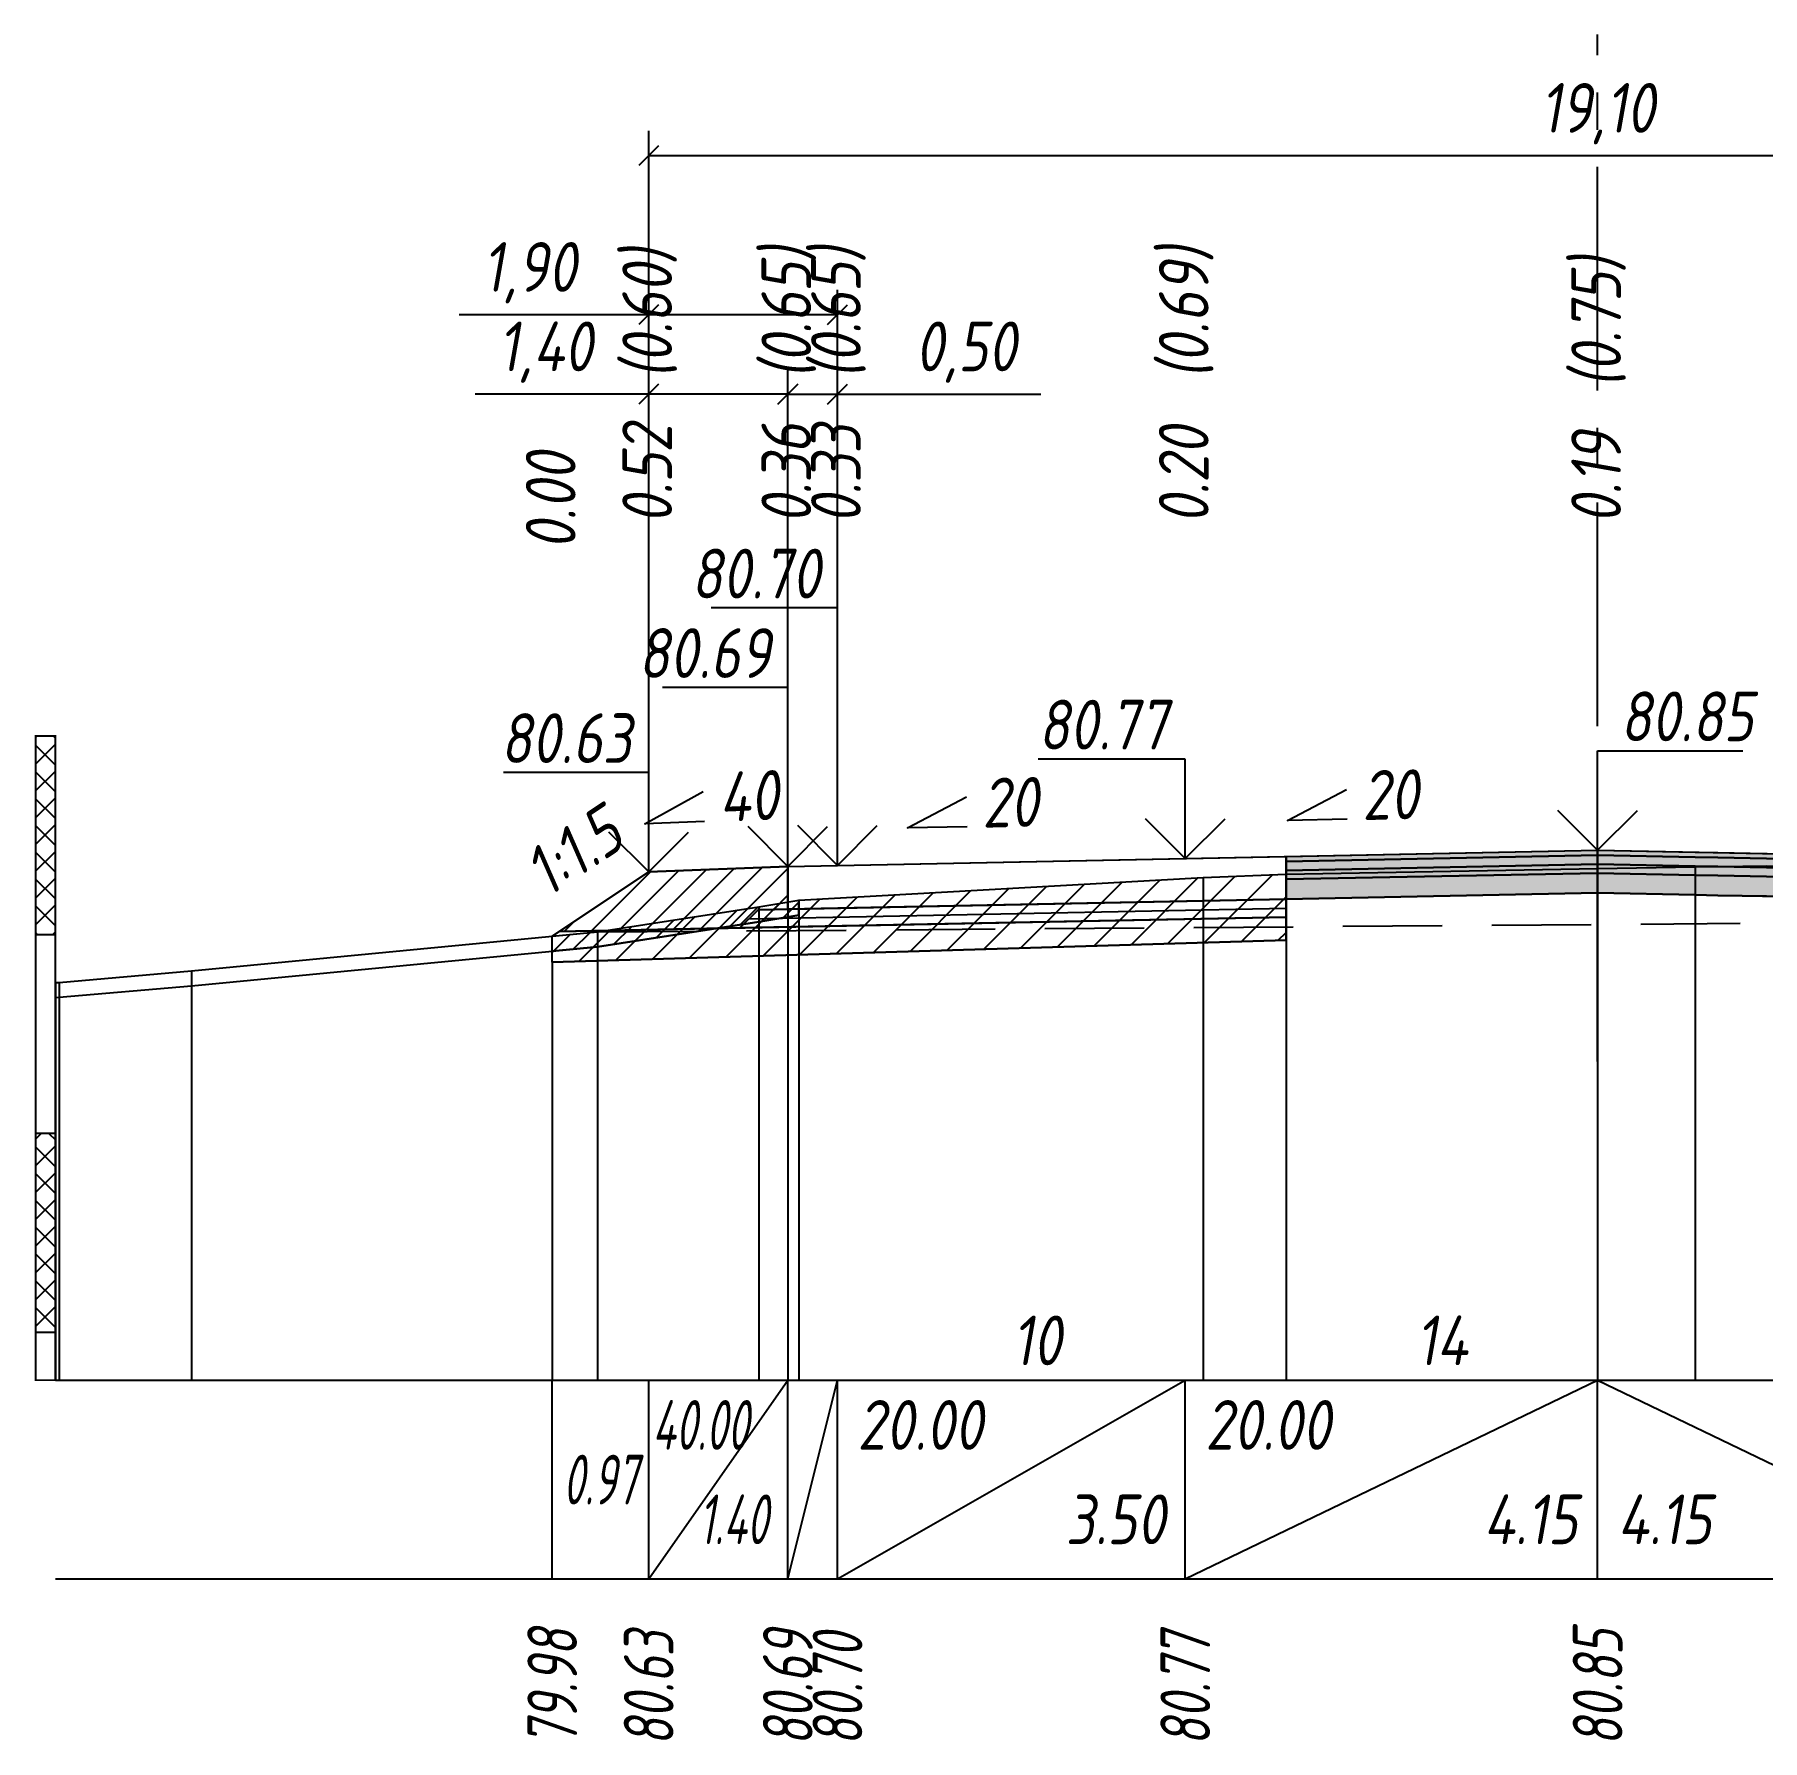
# Model space of a CAD drawing. Extents: x -717 to 1451, y -133302 to 233.
# Drawn here: x 78.9 to 165.9, y -23003.1 to -22917.3 of the extents above; entities that cross this region are included whole.
import ezdxf
from ezdxf.enums import TextEntityAlignment as Align

# ---------------------------------------------------------------- set-up
doc = ezdxf.new("R2010")
doc.units = 0
doc.linetypes.add('осевая2', pattern=[1.125, 0.75, -0.125, 0.125, -0.125])
doc.linetypes.add('штриховая', pattern=[0.75, 0.5, -0.25])
for name, color, linetype in [('Интерполированный поперечник', 2, 'Continuous'), ('Код_514', 1, 'Continuous'), ('Контур_0', 7, 'Continuous'), ('Контур_2521', 7, 'Continuous'), ('Контур_2564', 7, 'Continuous'), ('Контур_2660', 7, 'Continuous'), ('Контур_2665', 7, 'Continuous'), ('Контур_400', 7, 'Continuous'), ('Контур_508', 7, 'Continuous'), ('Контур_512', 7, 'Continuous'), ('Контур_513', 7, 'Continuous'), ('Контур_818', 7, 'Continuous'), ('Красный поперечник', 1, 'Continuous'), ('Линейка абсолютных высот', 7, 'Continuous'), ('Объём_2501', 7, 'Continuous'), ('Объём_2564', 7, 'Continuous'), ('Объём_2650', 7, 'Continuous'), ('Объём_2660', 7, 'Continuous'), ('Объём_2661', 7, 'Continuous'), ('Объём_2665', 7, 'Continuous'), ('Объём_2666', 7, 'Continuous'), ('Объём_2667', 7, 'Continuous'), ('Объём_2668', 7, 'Continuous'), ('Объём_2669', 7, 'Continuous'), ('Объём_2675', 7, 'Continuous'), ('Объём_2753', 7, 'Continuous'), ('Ось', 1, 'осевая2'), ('Откосы', 7, 'Continuous'), ('Отметки покрытия', 7, 'Continuous'), ('Рабочие отметки', 7, 'Continuous'), ('Рабочие отметки доп.', 7, 'Continuous'), ('Слои выравнивания', 7, 'Continuous'), ('Таблица', 7, 'Continuous'), ('Уклоны проезжей части', 7, 'Continuous'), ('Черный поперечник', 3, 'Continuous')]:
    doc.layers.add(name, color=color, linetype=linetype)
for name, color, linetype, true_color in [('Контур_2540', 2, 'Continuous', 0xffff00), ('Контур_2560', 2, 'Continuous', 0xffff00), ('Контур_2561', 7, 'Continuous', 0xff8040), ('Контур_2562', 3, 'Continuous', 0x00ff00), ('Контур_2563', 7, 'Continuous', 0xff8000), ('Контур_2570', 7, 'Continuous', 0x80ff00), ('Контур_2725', 7, 'Continuous', 0x323232), ('Контур_2736', 4, 'Continuous', 0x00ffff), ('Контур_2737', 4, 'Continuous', 0x00ffff), ('Контур_2738', 4, 'Continuous', 0x00ffff), ('Контур_2739', 4, 'Continuous', 0x00ffff), ('Контур_2741', 4, 'Continuous', 0x00ffff), ('Контур_2742', 4, 'Continuous', 0x00ffff), ('Контур_2743', 4, 'Continuous', 0x00ffff), ('Контур_2744', 7, 'Continuous', 0xa4ffff), ('Контур_2745', 7, 'Continuous', 0xa4ffff), ('Контур_2747', 4, 'Continuous', 0x00ffff), ('Контур_2748', 4, 'Continuous', 0x00ffff), ('Контур_2749', 4, 'Continuous', 0x00ffff), ('Контур_2750', 4, 'Continuous', 0x00ffff), ('Контур_2751', 4, 'Continuous', 0x00ffff), ('Контур_2752', 4, 'Continuous', 0x00ffff), ('Контур_2760', 7, 'Continuous', 0x323232), ('Контур_2761', 7, 'Continuous', 0x323232), ('Контур_2762', 7, 'Continuous', 0x323232), ('Контур_2763', 7, 'Continuous', 0x323232), ('Контур_402', 7, 'Continuous', 0xff6464), ('Контур_703', 4, 'Continuous', 0x00ffff), ('Контур_705', 4, 'Continuous', 0x00ffff), ('Контур_707', 4, 'Continuous', 0x00ffff), ('Контур_720', 131, 'Continuous', 0xaaffff), ('Объём_2500', 7, 'Continuous', 0xc0c0c0), ('Объём_2520', 7, 'Continuous', 0x80ffff), ('Объём_2540', 2, 'Continuous', 0xffff00), ('Объём_2560', 2, 'Continuous', 0xffff00), ('Объём_2561', 7, 'Continuous', 0xff8040), ('Объём_2562', 3, 'Continuous', 0x00ff00), ('Объём_2563', 7, 'Continuous', 0xff8000), ('Объём_2570', 7, 'Continuous', 0x80ff00), ('Объём_2600', 7, 'Continuous', 0x808000), ('Объём_2746', 2, 'Continuous', 0xffff00)]:
    doc.layers.add(name, color=color, linetype=linetype, true_color=true_color)
doc.styles.get("Standard").update_dxf_attribs({"font": 'txt', "height": 2.5})
doc.styles.add('М', font='romand.shx', dxfattribs={"width": 0.8, "oblique": 10, "height": 2.5})
doc.dimstyles.new('ISO-25', dxfattribs={"dimtxt": 2.5, "dimasz": 2.5, "dimexe": 1.25, "dimexo": 0.625, "dimtad": 1, "dimtxsty": 'Standard', "dimcen": 2.5, "dimadec": 0, "dimazin": 0, "dimtfac": 1, "dimtmove": 0, "dimatfit": 3, "dimfxl": 1, "dimarcsym": 0})
pattern_1 = [(45.0000013, (0, 0), (-0.67351924, 0.67351921), []), (135.0000003, (0, 0), (-0.67351922, -0.67351923), [])]

# ---------------------------------------------------------------- blocks, each defined once
blk = doc.blocks.new('_Oblique')
at = {"color": 0, "linetype": 'ByBlock', "lineweight": -2}
blk.add_line((-0.5, -0.5), (0.5, 0.5), dxfattribs=at)
blk = doc.blocks.new('*D554')
at = {"color": 0, "lineweight": -2, "transparency": 16777216}
for p, q in [((109.854, -22958.873), (109.854, -22934.153)), ((116.854, -22958.593), (116.854, -22934.153)), ((109.854, -22935.403), (101.116, -22935.403)), ((116.854, -22935.403), (109.854, -22935.403))]:
    blk.add_line(p, q, dxfattribs=at)
at = {"layer": 'Defpoints', "color": 0, "transparency": 16777216}
for p in [(116.854, -22935.403), (109.854, -22959.498), (116.854, -22959.218)]:
    blk.add_point(p, dxfattribs=at)
at = {"color": 0, "lineweight": -2, "transparency": 16777216, "rotation": 180}
blk.add_blockref('_Oblique', (109.854, -22935.403), dxfattribs=at)
at = {"color": 0, "lineweight": -2, "transparency": 16777216}
blk.add_blockref('_Oblique', (116.854, -22935.403), dxfattribs=at)
at = {"color": 0, "transparency": 16777216, "insert": (104.656, -22933.29), "char_height": 2.5, "width": 8.75, "attachment_point": 5, "style": 'М'}
blk.add_mtext('1,40', dxfattribs=at)
blk = doc.blocks.new('*D556')
at = {"color": 0, "lineweight": -2, "transparency": 16777216}
for p, q in [((116.854, -22958.593), (116.854, -22934.153)), ((119.354, -22958.543), (119.354, -22934.153)), ((116.854, -22935.403), (119.354, -22935.403)), ((119.354, -22935.403), (129.577, -22935.403))]:
    blk.add_line(p, q, dxfattribs=at)
at = {"layer": 'Defpoints', "color": 0, "transparency": 16777216}
for p in [(119.354, -22935.403), (116.854, -22959.218), (119.354, -22959.168)]:
    blk.add_point(p, dxfattribs=at)
at = {"color": 0, "lineweight": -2, "transparency": 16777216, "rotation": 180}
blk.add_blockref('_Oblique', (116.854, -22935.403), dxfattribs=at)
at = {"color": 0, "lineweight": -2, "transparency": 16777216}
blk.add_blockref('_Oblique', (119.354, -22935.403), dxfattribs=at)
at = {"color": 0, "transparency": 16777216, "insert": (125.816, -22933.29), "char_height": 2.5, "width": 9.16667, "attachment_point": 5, "style": 'М'}
blk.add_mtext('0,50', dxfattribs=at)
blk = doc.blocks.new('*D559')
at = {"color": 0, "lineweight": -2, "transparency": 16777216}
for p, q in [((109.854, -22958.873), (109.854, -22930.153)), ((119.354, -22958.543), (119.354, -22930.153)), ((109.854, -22931.403), (100.322, -22931.403)), ((119.354, -22931.403), (109.854, -22931.403))]:
    blk.add_line(p, q, dxfattribs=at)
at = {"layer": 'Defpoints', "color": 0, "transparency": 16777216}
for p in [(119.354, -22931.403), (109.854, -22959.498), (119.354, -22959.168)]:
    blk.add_point(p, dxfattribs=at)
at = {"color": 0, "lineweight": -2, "transparency": 16777216, "rotation": 180}
blk.add_blockref('_Oblique', (109.854, -22931.403), dxfattribs=at)
at = {"color": 0, "lineweight": -2, "transparency": 16777216}
blk.add_blockref('_Oblique', (119.354, -22931.403), dxfattribs=at)
at = {"color": 0, "transparency": 16777216, "insert": (103.862, -22929.29), "char_height": 2.5, "width": 8.75, "attachment_point": 5, "style": 'М'}
blk.add_mtext('1,90', dxfattribs=at)
blk = doc.blocks.new('*D560')
at = {"color": 0, "lineweight": -2, "transparency": 16777216}
for p, q in [((109.854, -22958.873), (109.854, -22922.153)), ((205.354, -22958.873), (205.354, -22922.153)), ((109.854, -22923.403), (205.354, -22923.403))]:
    blk.add_line(p, q, dxfattribs=at)
at = {"layer": 'Defpoints', "color": 0, "transparency": 16777216}
for p in [(205.354, -22923.403), (109.854, -22959.498), (205.354, -22959.498)]:
    blk.add_point(p, dxfattribs=at)
at = {"color": 0, "lineweight": -2, "transparency": 16777216, "rotation": 180}
blk.add_blockref('_Oblique', (109.854, -22923.403), dxfattribs=at)
at = {"color": 0, "lineweight": -2, "transparency": 16777216}
blk.add_blockref('_Oblique', (205.354, -22923.403), dxfattribs=at)
at = {"color": 0, "transparency": 16777216, "insert": (157.604, -22921.29), "char_height": 2.5, "width": 10.41667, "attachment_point": 5, "style": 'М'}
blk.add_mtext('19,10', dxfattribs=at)

msp = doc.modelspace()

# ---------------------------------------------------------------- hatches: boundary and pattern name
at = {"layer": 'Линейка абсолютных высот'}
h = msp.add_hatch(dxfattribs=at)
h.set_pattern_fill('ANSI37', scale=0.3, style=0)
h.set_pattern_definition(pattern_1)
h.paths.add_polyline_path([(80, -22962.59), (80, -22952.59), (79, -22952.59), (79, -22962.59)])
h = msp.add_hatch(dxfattribs=at)
h.set_pattern_fill('ANSI37', scale=0.3, style=0)
h.set_pattern_definition(pattern_1)
h.paths.add_polyline_path([(80, -22982.59), (80, -22972.59), (79, -22972.59), (79, -22982.59)])
at = {"layer": 'Объём_2563'}
h = msp.add_hatch(dxfattribs=at)
h.set_pattern_fill('ANSI31', color=256, scale=0.3)
h.paths.add_polyline_path([(109.854, -22959.436), (116.854, -22959.156), (116.854, -22961.306), (115.354, -22961.336), (114.435, -22962.254), (105.354, -22962.436)])
at = {"layer": 'Объём_2570'}
h = msp.add_hatch(dxfattribs=at)
h.set_pattern_fill('ANSI31', color=256, scale=0.2)
h.paths.add_polyline_path([(117.403, -22961.61), (115.394, -22961.943), (107.282, -22963.203), (105, -22963.422), (105, -22962.672), (107.282, -22962.453), (115.394, -22961.193), (117.403, -22960.86)])
at = {"layer": 'Объём_2600'}
h = msp.add_hatch(dxfattribs=at)
h.set_pattern_fill('ANSI31', color=6, scale=0.4)
h.paths.add_polyline_path([(137.753, -22959.718), (141.922, -22959.544), (141.922, -22962.861), (105, -22963.969), (105, -22963.422), (107.282, -22963.203), (115.394, -22961.943), (117.403, -22961.61), (117.403, -22960.86)])
at = {"layer": 'Слои выравнивания'}
for color, points in [(2, [(141.922, -22958.654), (157.604, -22958.341), (157.604, -22958.591), (141.922, -22958.904)]), (3, [(141.922, -22958.904), (157.604, -22958.591), (157.604, -22959.041), (141.922, -22959.354)]), (2, [(157.604, -22958.341), (162.506, -22958.439), (163.647, -22958.462), (166.094, -22958.511), (178.354, -22958.756), (187.461, -22958.938), (190.82, -22959.005), (190.82, -22959.255), (187.461, -22959.188), (178.354, -22959.006), (166.094, -22958.761), (163.647, -22958.712), (162.506, -22958.689), (157.604, -22958.591)]), (3, [(157.604, -22958.591), (162.506, -22958.689), (163.647, -22958.712), (166.094, -22958.761), (178.354, -22959.006), (187.461, -22959.188), (190.82, -22959.255), (190.82, -22959.705), (187.461, -22959.638), (178.354, -22959.456), (166.094, -22959.211), (163.647, -22959.162), (162.506, -22959.139), (157.604, -22959.041)]), (4, [(141.922, -22959.354), (157.604, -22959.041), (157.604, -22959.491), (141.922, -22959.804)]), (5, [(141.922, -22959.804), (157.604, -22959.491), (157.604, -22960.491), (141.922, -22960.804)]), (4, [(157.604, -22959.041), (162.506, -22959.139), (163.647, -22959.162), (166.094, -22959.211), (178.354, -22959.456), (187.461, -22959.638), (190.82, -22959.705), (190.82, -22960.155), (187.461, -22960.088), (178.354, -22959.906), (166.094, -22959.661), (163.647, -22959.612), (162.506, -22959.589), (157.604, -22959.491)]), (5, [(157.604, -22959.491), (162.506, -22959.589), (163.647, -22959.612), (166.094, -22959.661), (178.354, -22959.906), (187.461, -22960.088), (190.82, -22960.155), (190.82, -22961.155), (187.461, -22961.088), (178.354, -22960.906), (166.094, -22960.661), (163.647, -22960.612), (162.506, -22960.589), (157.604, -22960.491)])]:
    msp.add_hatch(color=color, dxfattribs=at).paths.add_polyline_path(points)

# ---------------------------------------------------------------- linework, layer by layer
at = {"layer": 'Интерполированный поперечник', "linetype": 'штриховая', "ltscale": 10, "flags": 128}
msp.add_lwpolyline([(107.282, -22962.453), (221.044, -22961.594)], dxfattribs=at)
at = {"layer": 'Код_514'}
for p, q in [((105, -22995), (105, -22985)), ((109.854, -22995), (109.854, -22985)), ((109.854, -22995), (116.854, -22985)), ((116.854, -22995), (116.854, -22985)), ((116.854, -22995), (119.354, -22985)), ((119.354, -22995), (119.354, -22985)), ((119.354, -22995), (136.854, -22985)), ((136.854, -22995), (136.854, -22985)), ((136.854, -22995), (157.604, -22985)), ((157.604, -22995), (157.604, -22985)), ((157.604, -22985), (178.354, -22995))]:
    msp.add_line(p, q, dxfattribs=at)
at = {"layer": 'Контур_0', "flags": 128}
for points in [[(116.854, -22959.156), (141.922, -22958.654), (141.922, -22960.804), (116.854, -22961.306), (116.854, -22959.156), (116.854, -22959.156)], [(109.854, -22959.436), (105, -22962.672), (105, -22962.672), (105, -22962.672), (105, -22962.672), (105, -22962.672), (105, -22962.672), (105, -22962.672), (105, -22962.672), (105, -22962.672), (105, -22962.672), (105, -22962.672), (105, -22962.672), (105, -22962.672), (105, -22962.672), (105, -22962.672)], [(109.854, -22959.436), (105, -22962.672), (105, -22962.672), (105, -22962.672), (105, -22962.672), (105, -22962.672), (105, -22962.672), (105, -22962.672), (105, -22962.672), (105, -22962.672), (105, -22962.672), (105, -22962.672), (105, -22962.672), (105, -22962.672), (105, -22962.672), (105, -22962.672), (105, -22962.672), (105, -22962.672), (105, -22962.672), (105, -22962.672), (105, -22962.672), (105, -22962.672), (105, -22962.672), (105, -22962.672), (105, -22962.672), (105, -22962.672), (105, -22962.672), (105, -22962.672), (105, -22962.672), (105, -22962.672)], [(105.354, -22962.436), (114.435, -22962.254), (115.354, -22961.336), (116.854, -22961.306)], [(115.354, -22961.336), (141.922, -22960.804), (141.922, -22961.704), (114.435, -22962.254), (115.354, -22961.336), (115.354, -22961.336)]]:
    msp.add_lwpolyline(points, dxfattribs=at)
at = {"layer": 'Контур_2521', "color": 250, "flags": 128}
msp.add_lwpolyline([(114.895, -22961.795), (141.922, -22961.254)], dxfattribs=at)
at = {"layer": 'Контур_2540', "flags": 128}
msp.add_lwpolyline([(105.354, -22962.436), (141.922, -22961.704), (141.922, -22962.861), (105, -22963.969), (105, -22962.672), (105.354, -22962.436), (105.354, -22962.436)], dxfattribs=at)
at = {"layer": 'Контур_2560', "flags": 128}
msp.add_lwpolyline([(109.854, -22959.436), (109.854, -22959.436), (109.854, -22959.436), (116.854, -22959.156)], dxfattribs=at)
at = {"layer": 'Контур_2561', "flags": 128}
msp.add_lwpolyline([(116.854, -22959.156), (116.854, -22959.156), (109.854, -22959.436), (109.854, -22959.436), (116.854, -22959.156)], dxfattribs=at)
at = {"layer": 'Контур_2562', "flags": 128}
msp.add_lwpolyline([(109.854, -22959.436), (109.854, -22959.436), (109.854, -22959.436), (109.854, -22959.436), (109.854, -22959.436)], dxfattribs=at)
at = {"layer": 'Контур_2563', "flags": 128}
msp.add_lwpolyline([(109.854, -22959.436), (116.854, -22959.156), (116.854, -22961.306), (115.354, -22961.336), (114.435, -22962.254), (105.354, -22962.436), (109.854, -22959.436), (109.854, -22959.436)], dxfattribs=at)
at = {"layer": 'Контур_2564', "flags": 128}
msp.add_lwpolyline([(109.854, -22959.436), (116.854, -22959.156)], dxfattribs=at)
at = {"layer": 'Контур_2570', "flags": 128}
msp.add_lwpolyline([(80, -22965.75), (80.187, -22965.742), (86.853, -22965.156), (107.282, -22963.203), (107.282, -22963.203), (115.394, -22961.943), (117.403, -22961.61), (117.403, -22960.86), (137.753, -22959.718), (141.922, -22959.544), (157.604, -22959.267), (162.506, -22959.181), (166.094, -22959.121), (187.461, -22959.531), (190.82, -22959.587), (193.753, -22959.714), (213.543, -22961.304), (213.543, -22962.054), (216.979, -22962.278), (221.044, -22962.344), (221.044, -22962.344), (234.072, -22960.092), (236.817, -22959.661), (241.991, -22959.449)], dxfattribs=at)
at = {"layer": 'Контур_2660', "flags": 128}
msp.add_lwpolyline([(105, -22963.969), (141.922, -22962.861)], dxfattribs=at)
at = {"layer": 'Контур_2665', "flags": 128}
msp.add_lwpolyline([(109.854, -22959.436), (109.854, -22959.436)], dxfattribs=at)
at = {"layer": 'Контур_2725', "flags": 128}
msp.add_lwpolyline([(141.922, -22960.804), (157.604, -22960.491), (162.506, -22960.589), (163.647, -22960.612), (166.094, -22960.661), (178.354, -22960.906), (187.461, -22961.088), (190.82, -22961.155)], dxfattribs=at)
at = {"layer": 'Контур_2736', "flags": 128}
msp.add_lwpolyline([(109.854, -22959.436), (105, -22962.672)], dxfattribs=at)
at = {"layer": 'Контур_2737', "flags": 128}
msp.add_lwpolyline([(105, -22962.672), (105, -22962.672)], dxfattribs=at)
at = {"layer": 'Контур_2738', "flags": 128}
msp.add_lwpolyline([(105, -22962.672), (105, -22962.672)], dxfattribs=at)
at = {"layer": 'Контур_2739', "flags": 128}
msp.add_lwpolyline([(105, -22962.672), (105, -22962.672)], dxfattribs=at)
at = {"layer": 'Контур_2741', "flags": 128}
msp.add_lwpolyline([(105, -22962.672), (105, -22962.672)], dxfattribs=at)
at = {"layer": 'Контур_2742', "flags": 128}
msp.add_lwpolyline([(105, -22962.672), (105, -22962.672)], dxfattribs=at)
at = {"layer": 'Контур_2743', "flags": 128}
msp.add_lwpolyline([(105, -22962.672), (105, -22962.672)], dxfattribs=at)
at = {"layer": 'Контур_2744', "flags": 128}
msp.add_lwpolyline([(105, -22962.672), (105, -22962.672)], dxfattribs=at)
msp.add_lwpolyline([(105, -22962.672), (105, -22962.672)], dxfattribs=at)
msp.add_lwpolyline([(105, -22962.672), (105, -22962.672)], dxfattribs=at)
msp.add_lwpolyline([(105, -22962.672), (105, -22962.672)], dxfattribs=at)
msp.add_lwpolyline([(105, -22962.672), (105, -22962.672)], dxfattribs=at)
msp.add_lwpolyline([(105, -22962.672), (105, -22962.672)], dxfattribs=at)
at = {"layer": 'Контур_2745', "flags": 128}
msp.add_lwpolyline([(105, -22962.672), (105, -22962.672)], dxfattribs=at)
msp.add_lwpolyline([(105, -22962.672), (105, -22962.672)], dxfattribs=at)
msp.add_lwpolyline([(105, -22962.672), (105, -22962.672)], dxfattribs=at)
msp.add_lwpolyline([(105, -22962.672), (105, -22962.672)], dxfattribs=at)
msp.add_lwpolyline([(105, -22962.672), (105, -22962.672)], dxfattribs=at)
msp.add_lwpolyline([(105, -22962.672), (105, -22962.672)], dxfattribs=at)
at = {"layer": 'Контур_2747', "flags": 128}
msp.add_lwpolyline([(105, -22962.672), (105, -22962.672)], dxfattribs=at)
at = {"layer": 'Контур_2748', "flags": 128}
msp.add_lwpolyline([(105, -22962.672), (105, -22962.672)], dxfattribs=at)
at = {"layer": 'Контур_2749', "flags": 128}
msp.add_lwpolyline([(105, -22962.672), (105, -22962.672)], dxfattribs=at)
at = {"layer": 'Контур_2750', "flags": 128}
msp.add_lwpolyline([(105, -22962.672), (105, -22962.672)], dxfattribs=at)
at = {"layer": 'Контур_2751', "flags": 128}
msp.add_lwpolyline([(105, -22962.672), (105, -22962.672)], dxfattribs=at)
at = {"layer": 'Контур_2752', "flags": 128}
msp.add_lwpolyline([(105, -22962.672), (105, -22962.672)], dxfattribs=at)
at = {"layer": 'Контур_2760', "flags": 128}
msp.add_lwpolyline([(141.922, -22958.654), (157.604, -22958.341), (162.506, -22958.439), (163.647, -22958.462), (166.094, -22958.511), (178.354, -22958.756), (187.461, -22958.938), (190.82, -22959.005)], dxfattribs=at)
at = {"layer": 'Контур_2761', "flags": 128}
msp.add_lwpolyline([(141.922, -22958.904), (157.604, -22958.591), (162.506, -22958.689), (163.647, -22958.712), (166.094, -22958.761), (178.354, -22959.006), (187.461, -22959.188), (190.82, -22959.255)], dxfattribs=at)
at = {"layer": 'Контур_2762', "flags": 128}
msp.add_lwpolyline([(141.922, -22959.354), (157.604, -22959.041), (162.506, -22959.139), (163.647, -22959.162), (166.094, -22959.211), (178.354, -22959.456), (187.461, -22959.638), (190.82, -22959.705)], dxfattribs=at)
at = {"layer": 'Контур_2763', "flags": 128}
msp.add_lwpolyline([(141.922, -22959.804), (157.604, -22959.491), (162.506, -22959.589), (163.647, -22959.612), (166.094, -22959.661), (178.354, -22959.906), (187.461, -22960.088), (190.82, -22960.155)], dxfattribs=at)
at = {"layer": 'Контур_400', "flags": 128}
for points in [[(116.854, -22959.156), (119.354, -22959.106), (119.354, -22959.106), (119.354, -22959.106), (119.354, -22959.106), (119.354, -22959.106), (119.354, -22959.106), (136.854, -22958.756), (157.604, -22958.341)], [(157.604, -22958.341), (178.354, -22958.756), (195.854, -22959.106), (195.854, -22959.106), (195.854, -22959.106), (195.854, -22959.106), (195.854, -22959.106), (195.854, -22959.106), (198.354, -22959.156)]]:
    msp.add_lwpolyline(points, dxfattribs=at)
at = {"layer": 'Контур_402', "flags": 128}
msp.add_lwpolyline([(105, -22963.969), (141.922, -22962.861), (141.922, -22960.804), (157.604, -22960.491), (190.82, -22961.155), (190.82, -22963.387), (212.245, -22964.03)], dxfattribs=at)
at = {"layer": 'Контур_508', "flags": 128}
msp.add_lwpolyline([(105, -22963.969), (141.922, -22962.861), (141.922, -22960.804), (157.604, -22960.491), (190.82, -22961.155), (190.82, -22963.387), (212.245, -22964.03), (212.245, -22963.742), (213.814, -22963.742), (216.991, -22961.624)], dxfattribs=at)
at = {"layer": 'Контур_512', "flags": 128}
msp.add_lwpolyline([(105, -22963.969), (141.922, -22962.861)], dxfattribs=at)
at = {"layer": 'Контур_513', "flags": 128}
msp.add_lwpolyline([(105, -22963.969), (141.922, -22962.861), (141.922, -22960.804), (157.604, -22960.491), (190.82, -22961.155), (190.82, -22963.387), (212.245, -22964.03), (212.245, -22963.742), (213.814, -22963.742), (216.991, -22961.624)], dxfattribs=at)
at = {"layer": 'Контур_703', "flags": 128}
for points in [[(109.854, -22959.436), (105, -22962.672)], [(105, -22962.672), (105, -22962.672)]]:
    msp.add_lwpolyline(points, dxfattribs=at)
at = {"layer": 'Контур_705', "flags": 128}
msp.add_lwpolyline([(105, -22962.672), (105, -22962.672)], dxfattribs=at)
at = {"layer": 'Контур_707', "flags": 128}
msp.add_lwpolyline([(105, -22962.672), (105, -22962.672)], dxfattribs=at)
at = {"layer": 'Контур_720', "flags": 128}
msp.add_lwpolyline([(105, -22962.672), (105, -22962.672)], dxfattribs=at)
at = {"layer": 'Контур_818', "flags": 128}
msp.add_lwpolyline([(105, -22963.422), (107.282, -22963.203), (107.282, -22963.203), (115.394, -22961.943), (117.403, -22961.61), (117.403, -22960.86), (137.753, -22959.718), (141.922, -22959.544), (157.604, -22959.267), (162.506, -22959.181), (166.094, -22959.121), (187.461, -22959.531), (190.82, -22959.587), (193.753, -22959.714), (213.543, -22961.304), (213.543, -22962.054), (216.979, -22962.278), (216.991, -22962.278)], dxfattribs=at)
at = {"layer": 'Красный поперечник'}
for p, q in [((119.354, -22959.106), (136.854, -22958.756)), ((136.854, -22958.756), (157.604, -22958.341)), ((157.604, -22958.341), (178.354, -22958.756)), ((105, -22962.672), (109.854, -22959.436)), ((109.854, -22959.436), (116.854, -22959.156)), ((116.854, -22959.156), (119.354, -22959.106)), ((141.922, -22962.861), (141.922, -22985)), ((105, -22963.969), (105, -22985))]:
    msp.add_line(p, q, dxfattribs=at)
at = {"layer": 'Линейка абсолютных высот', "color": 7, "const_width": 0.1, "flags": 128}
for points in [[(80, -22962.59), (80, -22952.59), (79, -22952.59), (79, -22962.59), (80, -22962.59)], [(80, -22972.59), (80, -22962.59), (79, -22962.59), (79, -22972.59), (80, -22972.59)], [(80, -22982.59), (80, -22972.59), (79, -22972.59), (79, -22982.59), (80, -22982.59)], [(80, -22985), (80, -22982.59), (79, -22982.59), (79, -22985), (80, -22985)]]:
    msp.add_lwpolyline(points, dxfattribs=at)
at = {"layer": 'Объём_2500', "flags": 128}
msp.add_lwpolyline([(116.854, -22959.156), (141.922, -22958.654), (141.922, -22960.804), (116.854, -22961.306), (116.854, -22959.156), (116.854, -22959.156)], dxfattribs=at)
at = {"layer": 'Объём_2501', "flags": 128}
for points in [[(116.854, -22959.156), (119.354, -22959.106), (119.354, -22959.106), (119.354, -22959.106), (119.354, -22959.106), (119.354, -22959.106), (119.354, -22959.106), (136.854, -22958.756), (157.604, -22958.341)], [(157.604, -22958.341), (178.354, -22958.756), (195.854, -22959.106), (195.854, -22959.106), (195.854, -22959.106), (195.854, -22959.106), (195.854, -22959.106), (195.854, -22959.106), (198.354, -22959.156)]]:
    msp.add_lwpolyline(points, dxfattribs=at)
at = {"layer": 'Объём_2520', "color": 250, "flags": 128}
msp.add_lwpolyline([(115.354, -22961.336), (141.922, -22960.804), (141.922, -22961.704), (114.435, -22962.254), (115.354, -22961.336), (115.354, -22961.336)], dxfattribs=at)
at = {"layer": 'Объём_2540', "flags": 128}
msp.add_lwpolyline([(105.354, -22962.436), (141.922, -22961.704), (141.922, -22962.861), (105, -22963.969), (105, -22962.672), (105.354, -22962.436), (105.354, -22962.436)], dxfattribs=at)
at = {"layer": 'Объём_2560', "flags": 128}
msp.add_lwpolyline([(109.854, -22959.436), (109.854, -22959.436), (109.854, -22959.436), (116.854, -22959.156)], dxfattribs=at)
at = {"layer": 'Объём_2561', "flags": 128}
msp.add_lwpolyline([(116.854, -22959.156), (116.854, -22959.156), (109.854, -22959.436), (109.854, -22959.436), (116.854, -22959.156)], dxfattribs=at)
at = {"layer": 'Объём_2562', "flags": 128}
msp.add_lwpolyline([(109.854, -22959.436), (109.854, -22959.436), (109.854, -22959.436), (109.854, -22959.436), (109.854, -22959.436)], dxfattribs=at)
at = {"layer": 'Объём_2563', "color": 250, "flags": 128}
msp.add_lwpolyline([(109.854, -22959.436), (116.854, -22959.156), (116.854, -22961.306), (115.354, -22961.336), (114.435, -22962.254), (105.354, -22962.436), (109.854, -22959.436), (109.854, -22959.436)], dxfattribs=at)
at = {"layer": 'Объём_2564', "flags": 128}
msp.add_lwpolyline([(109.854, -22959.436), (116.854, -22959.156)], dxfattribs=at)
at = {"layer": 'Объём_2570', "flags": 128}
msp.add_lwpolyline([(117.403, -22961.61), (115.394, -22961.943), (107.282, -22963.203), (105, -22963.422), (105, -22962.672), (107.282, -22962.453), (115.394, -22961.193), (117.403, -22960.86), (117.403, -22961.61), (117.403, -22961.61)], dxfattribs=at)
at = {"layer": 'Объём_2650', "color": 6, "flags": 128}
msp.add_lwpolyline([(137.753, -22959.718), (141.922, -22959.544), (141.922, -22962.861), (105, -22963.969), (105, -22963.422), (107.282, -22963.203), (115.394, -22961.943), (117.403, -22961.61), (117.403, -22960.86), (137.753, -22959.718), (137.753, -22959.718)], dxfattribs=at)
at = {"layer": 'Объём_2660', "flags": 128}
msp.add_lwpolyline([(105, -22963.969), (141.922, -22962.861)], dxfattribs=at)
at = {"layer": 'Объём_2661', "flags": 128}
msp.add_lwpolyline([(109.854, -22959.436), (105, -22962.672)], dxfattribs=at)
at = {"layer": 'Объём_2665', "flags": 128}
msp.add_lwpolyline([(109.854, -22959.436), (109.854, -22959.436)], dxfattribs=at)
at = {"layer": 'Объём_2666', "flags": 128}
msp.add_lwpolyline([(109.854, -22959.436), (105, -22962.672)], dxfattribs=at)
at = {"layer": 'Объём_2667', "flags": 128}
msp.add_lwpolyline([(105, -22962.672), (105, -22962.672)], dxfattribs=at)
msp.add_lwpolyline([(105, -22962.672), (105, -22962.672)], dxfattribs=at)
at = {"layer": 'Объём_2668', "flags": 128}
msp.add_lwpolyline([(105, -22962.672), (105, -22962.672)], dxfattribs=at)
msp.add_lwpolyline([(105, -22962.672), (105, -22962.672)], dxfattribs=at)
at = {"layer": 'Объём_2669', "flags": 128}
msp.add_lwpolyline([(105, -22962.672), (105, -22962.672)], dxfattribs=at)
msp.add_lwpolyline([(105, -22962.672), (105, -22962.672)], dxfattribs=at)
at = {"layer": 'Объём_2675', "flags": 128}
msp.add_lwpolyline([(105, -22962.672), (105, -22962.672)], dxfattribs=at)
msp.add_lwpolyline([(105, -22962.672), (105, -22962.672)], dxfattribs=at)
msp.add_lwpolyline([(105, -22962.672), (105, -22962.672)], dxfattribs=at)
msp.add_lwpolyline([(105, -22962.672), (105, -22962.672)], dxfattribs=at)
msp.add_lwpolyline([(105, -22962.672), (105, -22962.672)], dxfattribs=at)
msp.add_lwpolyline([(105, -22962.672), (105, -22962.672)], dxfattribs=at)
msp.add_lwpolyline([(105, -22962.672), (105, -22962.672)], dxfattribs=at)
msp.add_lwpolyline([(105, -22962.672), (105, -22962.672)], dxfattribs=at)
msp.add_lwpolyline([(105, -22962.672), (105, -22962.672)], dxfattribs=at)
msp.add_lwpolyline([(105, -22962.672), (105, -22962.672)], dxfattribs=at)
msp.add_lwpolyline([(105, -22962.672), (105, -22962.672)], dxfattribs=at)
msp.add_lwpolyline([(105, -22962.672), (105, -22962.672)], dxfattribs=at)
at = {"layer": 'Объём_2746', "flags": 128}
msp.add_lwpolyline([(107.282, -22963.203), (115.394, -22961.943), (117.403, -22961.61), (117.403, -22960.86), (137.753, -22959.718), (141.922, -22959.544), (141.922, -22962.861), (105, -22963.969), (105, -22963.422), (107.282, -22963.203), (107.282, -22963.203)], dxfattribs=at)
at = {"layer": 'Объём_2753', "flags": 128}
msp.add_lwpolyline([(141.922, -22958.654), (141.922, -22958.654)], dxfattribs=at)
at = {"layer": 'Ось', "ltscale": 15}
msp.add_line((157.604, -22968.971), (157.604, -22917.312), dxfattribs=at)
at = {"layer": 'Откосы', "color": 1, "flags": 128}
for points in [[(112.662, -22956.892), (109.665, -22957.012), (112.602, -22955.393)], [(145.003, -22956.781), (142.004, -22956.841), (144.973, -22955.282)], [(125.878, -22957.164), (122.879, -22957.224), (125.848, -22955.664)]]:
    msp.add_lwpolyline(points, dxfattribs=at)
at = {"layer": 'Отметки покрытия', "color": 1}
for p, q in [((119.354, -22946.156), (113.004, -22946.156)), ((119.354, -22959.106), (119.354, -22946.156)), ((116.854, -22950.156), (110.554, -22950.156)), ((116.854, -22959.156), (116.854, -22950.156)), ((157.604, -22958.341), (157.604, -22953.341)), ((157.604, -22953.341), (164.904, -22953.341)), ((109.854, -22954.436), (102.554, -22954.436)), ((109.854, -22959.436), (109.854, -22954.436)), ((136.854, -22953.756), (129.454, -22953.756)), ((136.854, -22958.756), (136.854, -22953.756)), ((119.354, -22959.106), (117.354, -22957.106)), ((119.354, -22959.106), (121.354, -22957.106)), ((136.854, -22958.756), (134.854, -22956.756)), ((136.854, -22958.756), (138.854, -22956.756)), ((157.604, -22958.341), (155.604, -22956.341)), ((157.604, -22958.341), (159.604, -22956.341)), ((109.854, -22959.436), (107.854, -22957.436)), ((109.854, -22959.436), (111.854, -22957.436)), ((116.854, -22959.156), (114.854, -22957.156)), ((116.854, -22959.156), (118.854, -22957.156))]:
    msp.add_line(p, q, dxfattribs=at)
at = {"layer": 'Слои выравнивания'}
for p, q in [((141.922, -22958.654), (141.922, -22985)), ((157.604, -22958.341), (157.604, -22985)), ((116.854, -22959.156), (116.854, -22985))]:
    msp.add_line(p, q, dxfattribs=at)
at = {"layer": 'Слои выравнивания', "color": 2, "flags": 128}
for points in [[(141.922, -22958.654), (157.604, -22958.341), (157.604, -22958.591), (141.922, -22958.904)], [(157.604, -22958.341), (162.506, -22958.439), (163.647, -22958.462), (166.094, -22958.511), (178.354, -22958.756), (187.461, -22958.938), (190.82, -22959.005), (190.82, -22959.255), (187.461, -22959.188), (178.354, -22959.006), (166.094, -22958.761), (163.647, -22958.712), (162.506, -22958.689), (157.604, -22958.591)]]:
    msp.add_lwpolyline(points, close=True, dxfattribs=at)
at = {"layer": 'Слои выравнивания', "color": 3, "flags": 128}
for points in [[(141.922, -22958.904), (157.604, -22958.591), (157.604, -22959.041), (141.922, -22959.354)], [(157.604, -22958.591), (162.506, -22958.689), (163.647, -22958.712), (166.094, -22958.761), (178.354, -22959.006), (187.461, -22959.188), (190.82, -22959.255), (190.82, -22959.705), (187.461, -22959.638), (178.354, -22959.456), (166.094, -22959.211), (163.647, -22959.162), (162.506, -22959.139), (157.604, -22959.041)]]:
    msp.add_lwpolyline(points, close=True, dxfattribs=at)
at = {"layer": 'Слои выравнивания', "color": 4, "flags": 128}
for points in [[(141.922, -22959.354), (157.604, -22959.041), (157.604, -22959.491), (141.922, -22959.804)], [(157.604, -22959.041), (162.506, -22959.139), (163.647, -22959.162), (166.094, -22959.211), (178.354, -22959.456), (187.461, -22959.638), (190.82, -22959.705), (190.82, -22960.155), (187.461, -22960.088), (178.354, -22959.906), (166.094, -22959.661), (163.647, -22959.612), (162.506, -22959.589), (157.604, -22959.491)]]:
    msp.add_lwpolyline(points, close=True, dxfattribs=at)
at = {"layer": 'Слои выравнивания', "color": 5, "flags": 128}
for points in [[(141.922, -22959.804), (157.604, -22959.491), (157.604, -22960.491), (141.922, -22960.804)], [(157.604, -22959.491), (162.506, -22959.589), (163.647, -22959.612), (166.094, -22959.661), (178.354, -22959.906), (187.461, -22960.088), (190.82, -22960.155), (190.82, -22961.155), (187.461, -22961.088), (178.354, -22960.906), (166.094, -22960.661), (163.647, -22960.612), (162.506, -22960.589), (157.604, -22960.491)]]:
    msp.add_lwpolyline(points, close=True, dxfattribs=at)
at = {"layer": 'Таблица'}
for p, q in [((80, -22985), (241.991, -22985)), ((80, -22995), (241.991, -22995))]:
    msp.add_line(p, q, dxfattribs=at)
at = {"layer": 'Черный поперечник', "color": 7}
for p, q in [((137.753, -22959.718), (137.753, -22985)), ((141.922, -22959.544), (141.922, -22985)), ((157.604, -22959.267), (157.604, -22985)), ((162.506, -22959.181), (162.506, -22985)), ((115.394, -22961.193), (115.394, -22985)), ((117.403, -22960.86), (117.403, -22985)), ((107.282, -22962.453), (107.282, -22985)), ((86.853, -22964.406), (86.853, -22985)), ((80, -22965), (80, -22985)), ((80.187, -22964.992), (80.187, -22985))]:
    msp.add_line(p, q, dxfattribs=at)
at = {"layer": 'Черный поперечник', "flags": 128}
msp.add_lwpolyline([(80, -22965), (80.187, -22964.992), (86.853, -22964.406), (107.282, -22962.453), (115.394, -22961.193), (117.403, -22960.86), (137.753, -22959.718), (141.922, -22959.544), (157.604, -22959.267), (162.506, -22959.181), (166.094, -22959.121), (187.461, -22959.531), (190.82, -22959.587), (193.753, -22959.714), (213.543, -22961.304), (216.979, -22961.528), (221.044, -22961.594), (234.072, -22959.342), (236.817, -22958.911), (241.991, -22958.699)], dxfattribs=at)

# ---------------------------------------------------------------- texts
at = {"layer": 'Код_514', "style": 'М', "oblique": 10}
for s, width, p in [('40.00', 0.6, (110.03, -22986)), ('20.00', 0.8, (120.354, -22986)), ('20.00', 0.8, (137.854, -22986))]:
    msp.add_text(s, height=2.5, dxfattribs=dict(at, width=width)).set_placement(p, align=Align.TOP_LEFT)
at = {"layer": 'Код_514', "style": 'М', "oblique": 10, "width": 0.6}
msp.add_text('0.97', height=2.5, dxfattribs=at).set_placement((107.427, -22990), align=Align.MIDDLE_CENTER)
at = {"layer": 'Код_514', "style": 'М', "oblique": 10}
for s, width, p in [('1.40', 0.6, (115.854, -22994)), ('3.50', 0.8, (135.854, -22994)), ('4.15', 0.8, (156.604, -22994))]:
    msp.add_text(s, height=2.5, dxfattribs=dict(at, width=width)).set_placement(p, align=Align.BOTTOM_RIGHT)
at = {"layer": 'Код_514', "style": 'М', "oblique": 10, "width": 0.8}
msp.add_text('4.15', height=2.5, dxfattribs=at).set_placement((158.604, -22994), align=Align.BOTTOM_LEFT)
at = {"layer": 'Код_514', "style": 'М', "oblique": 10, "width": 0.7}
for s, p in [('79.98', (105, -23003.382)), ('80.63', (109.854, -23003.382)), ('80.69', (116.854, -23003.382)), ('80.70', (119.354, -23003.382)), ('80.77', (136.854, -23003.382)), ('80.85', (157.604, -23003.382))]:
    msp.add_text(s, height=2.5, rotation=90, dxfattribs=at).set_placement(p, align=Align.MIDDLE_LEFT)
at = {"layer": 'Отметки покрытия', "color": 1, "style": 'М', "oblique": 10, "width": 0.8}
for s, p in [('80.70', (118.495, -22946.424)), ('80.69', (115.995, -22950.424)), ('80.77', (135.995, -22954.024)), ('80.63', (108.995, -22954.704))]:
    msp.add_text(s, height=2.5, dxfattribs=at).set_placement(p, align=Align.BOTTOM_RIGHT)
msp.add_text('80.85', height=2.5, dxfattribs=at).set_placement((158.745, -22953.609), align=Align.BOTTOM_LEFT)
at = {"layer": 'Рабочие отметки', "color": 1, "style": 'М', "oblique": 10, "width": 0.8}
for s, p in [('0.52', (109.776, -22941.906)), ('0.36', (116.776, -22941.906)), ('0.33', (119.276, -22941.906)), ('0.20', (136.776, -22941.906)), ('0.19', (157.526, -22941.906)), ('0.00', (104.922, -22943.205))]:
    msp.add_text(s, height=2.5, rotation=90, dxfattribs=at).set_placement(p, align=Align.MIDDLE_LEFT)
at = {"layer": 'Рабочие отметки доп.', "color": 1, "style": 'М', "oblique": 10, "width": 0.8}
for s, p in [('(0.60)', (109.776, -22934.606)), ('(0.65)', (116.776, -22934.606)), ('(0.65)', (119.276, -22934.606)), ('(0.69)', (136.776, -22934.606)), ('(0.75)', (157.526, -22935.056))]:
    msp.add_text(s, height=2.5, rotation=90, dxfattribs=at).set_placement(p, align=Align.MIDDLE_LEFT)
at = {"layer": 'Слои выравнивания', "style": 'М', "oblique": 10, "width": 0.8}
for s, p in [('10', (129.388, -22985)), ('14', (149.763, -22985))]:
    msp.add_text(s, height=2.5, dxfattribs=at).set_placement(p, align=Align.BOTTOM_CENTER)
at = {"layer": 'Уклоны проезжей части', "color": 1, "style": 'М', "oblique": 10, "width": 0.8}
for s, rotation, p in [('40', 2.29061, (114.967, -22957.608)), ('20', 1.14576, (147.209, -22957.548)), ('20', 1.14576, (128.084, -22957.931)), ('1:1.5', 33.69007, (107.194, -22960.038))]:
    msp.add_text(s, height=2.5, rotation=rotation, dxfattribs=at).set_placement(p, align=Align.BOTTOM_CENTER)

# ---------------------------------------------------------------- dimensions: what is measured, and where the dimension line sits
at = {"color": 5}
dim = msp.add_linear_dim(base=(205.354, -22923.403), p1=(109.854, -22959.498), p2=(205.354, -22959.498), angle=180, dimstyle='ISO-25', override={"dimasz": 1, "dimlfac": 0.2, "dimzin": 0, "dimtxsty": 'М', "dimblk1": 'Oblique', "dimblk2": 'Oblique', "dimsah": 1}, dxfattribs=at)
dim.commit()
dim.dimension.update_dxf_attribs({"geometry": '*D560', "text_midpoint": (157.604, -22921.29)})
for base, p1, p2, picture, middle in [((119.354, -22931.403), (109.854, -22959.498), (119.354, -22959.168), '*D559', (103.862, -22931.403)), ((116.854, -22935.403), (109.854, -22959.498), (116.854, -22959.218), '*D554', (104.656, -22935.403)), ((119.354, -22935.403), (116.854, -22959.218), (119.354, -22959.168), '*D556', (125.816, -22935.403))]:
    dim = msp.add_linear_dim(base=base, p1=p1, p2=p2, angle=180, dimstyle='ISO-25', override={"dimasz": 1, "dimlfac": 0.2, "dimzin": 0, "dimtxsty": 'М', "dimblk1": 'Oblique', "dimblk2": 'Oblique', "dimsah": 1}, dxfattribs=at)
    dim.commit()
    dim.dimension.update_dxf_attribs({"geometry": picture, "text_midpoint": middle, "dimtype": 160})

doc.saveas('drawing.dxf')
